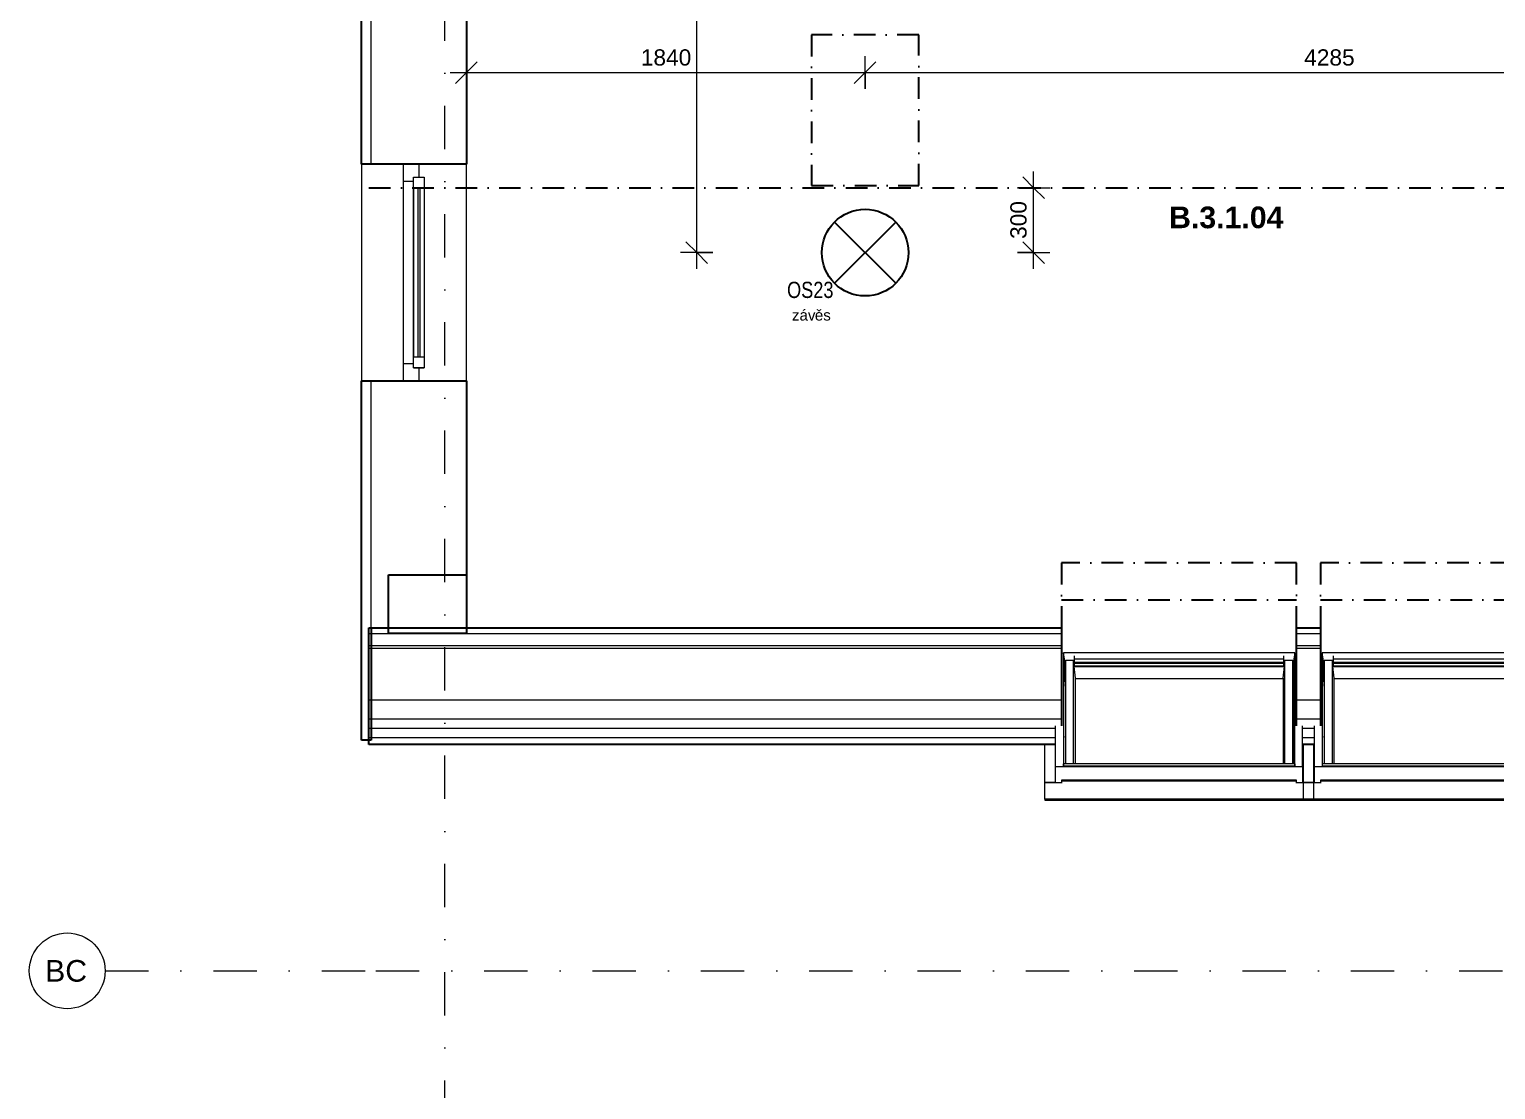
# Model space of a CAD drawing. Header units: millimetres. Extents: x -8397 to 42027, y -1655 to 57416.
# Drawn here: x -8397 to -1628, y 43404 to 48301 of the extents above; entities that cross this region are included whole.
import ezdxf

# ---------------------------------------------------------------- set-up
doc = ezdxf.new("R2010")
doc.units = ezdxf.units.MM
doc.linetypes.add('HA_DashDot_10mm-S3mm', pattern=[500, 200, -150, 0, -150])
doc.linetypes.add('HA_DashDot_4mm-S1mm', pattern=[200, 100, -50, 0, -50])
for name, color, linetype, lineweight in [('A-____-____-DIMS', 9, 'Continuous', 5), ('A-____-____-DIMS-50', 9, 'Continuous', 5), ('A-AREA-____-IDEN', 9, 'Continuous', 9), ('A-FLOR-____-MCUT', 9, 'Continuous', 25), ('A-FLOR-____-OTLN', 9, 'Continuous', 9), ('A-FLOR-____-OVHD', 9, 'HA_DashDot_4mm-S1mm', 25), ('A-GLAZ-____-MCUT', 9, 'Continuous', 5), ('A-GLAZ-____-OTLN', 9, 'Continuous', 5), ('A-ROOF-____-MCUT', 9, 'Continuous', 25), ('A-WALL-____-MCUT', 9, 'Continuous', 25), ('A-WALL-____-OTLN', 9, 'Continuous', 9), ('E-LITE-EQPM-IDEN', 9, 'Continuous', 9), ('E-LITE-EQPM-OTLN', 9, 'Continuous', 9), ('G-____-____-TEXT', 9, 'Continuous', 5), ('S-GRID-____-IDEN', 9, 'Continuous', 9), ('S-GRID-____-OTLN', 9, 'Continuous', 5)]:
    doc.layers.add(name, color=color, linetype=linetype, lineweight=lineweight)
doc.styles.add('Arial', font='arial.ttf', dxfattribs={"height": 100})
doc.styles.add('Arial_1', font='arial.ttf', dxfattribs={"height": 75})
doc.styles.add('Arial_2', font='arial.ttf', dxfattribs={"width": 0.8, "height": 75})
doc.styles.add('Arial_3', font='arial.ttf', dxfattribs={"height": 50})
doc.styles.add('Arial_B', font='arialbd.ttf', dxfattribs={"height": 100})
doc.dimstyles.new('Inner_Dimensions', dxfattribs={"dimscale": 304.8, "dimtxt": 76.519455, "dimasz": 0.328084, "dimexe": 0.246063, "dimexo": 0.0625, "dimgap": 0.032808, "dimtad": 1, "dimdec": 0, "dimzin": 0, "dimdsep": 46, "dimtxsty": 'Arial_1', "dimblk1": 'OBLIQUE', "dimblk2": 'OBLIQUE', "dimsah": 1, "dimcen": 0.09, "dimdle": 0.246063, "dimazin": 0, "dimtfac": 1, "dimtdec": 4, "dimtix": 1, "dimtmove": 0, "dimatfit": 3, "dimfxl": 0.246063, "dimfxlon": 1, "dimtvp": 1, "dimtolj": 1, "dimtzin": 0, "dimlwd": 9, "dimlwe": 9, "dimarcsym": 2})

# ---------------------------------------------------------------- blocks, each defined once
blk = doc.blocks.new('HA_WD_SinglePanel - 1000x1500-1670803-DPS_B - 3NP')
at = {"layer": 'A-GLAZ-____-MCUT'}
for p, q in [((-500, 70), (-420, 70)), ((-420, 70), (-420, 25)), ((420, 25), (420, 70)), ((420, 70), (500, 70)), ((-440, 0), (-500, 0)), ((-440, -25), (-440, 25)), ((-440, 25), (-390, 25)), ((-390, 25), (-390, -25)), ((390, 5), (-390, 5)), ((390, -25), (390, 25)), ((390, 25), (440, 25)), ((440, 25), (440, -25)), ((500, 0), (440, 0)), ((-390, -25), (-440, -25)), ((390, -5), (-390, -5)), ((440, -25), (390, -25))]:
    blk.add_line(p, q, dxfattribs=at)
at = {"layer": 'A-GLAZ-____-OTLN'}
for p, q in [((-420, 70), (420, 70)), ((-440, 25), (-440, -25)), ((-440, 25), (440, 25)), ((390, 25), (-390, 25)), ((440, 25), (440, -25)), ((440, -25), (-440, -25)), ((390, -25), (-390, -25))]:
    blk.add_line(p, q, dxfattribs=at)
blk = doc.blocks.new('HA_LF_GenericSymbol - OS23_pokoje-1609971-DPS_B - 3NP')
at = {"layer": 'E-LITE-EQPM-OTLN', "color": 11, "lineweight": 25}
for p, q in [((141.4, 141.4), (-141.4, -141.4)), ((-141.4, 141.4), (141.4, -141.4))]:
    blk.add_line(p, q, dxfattribs=at)
blk.add_circle((0, 0), 200, dxfattribs=at)
blk = doc.blocks.new('Roof-Windows_VELUX_GLL_1061 - SK08-1808627-DPS_B - 3NP')
at = {"layer": 'A-GLAZ-____-OTLN'}
for p, q in [((-1360.3, 45421.8), (-2428.4, 45421.8)), ((-2428.4, 45421.8), (-2428.4, 44899.8)), ((-2422.3, 45384.5), (-2428.4, 45421.8)), ((-2422.3, 45384.5), (-2422.3, 45287.7)), ((-2419.2, 45375), (-2422.3, 45375)), ((-2422.3, 45373.6), (-2419.2, 45373.6)), ((-2381.3, 45386.4), (-2419.2, 45386.4)), ((-2419.2, 45386.4), (-2419.2, 44908.3)), ((-2379.3, 45369), (-2381.3, 45386.4)), ((-2381.3, 44908.3), (-2381.3, 45386.4)), ((-2380.6, 45368.6), (-2380.6, 45358.8)), ((-2380.6, 45368.6), (-2378.3, 45368.6)), ((-2380.6, 45358.8), (-2374.7, 45304.7)), ((-2380.6, 45358.8), (-1408, 45358.8)), ((-2378.3, 45375), (-2380, 45375)), ((-2380, 45373.6), (-2378.3, 45373.6)), ((-2378.3, 45406.8), (-2378.3, 45406.8)), ((-2378.3, 45406.8), (-2378.3, 45398.1)), ((-2378.3, 45398.1), (-2378.3, 45393.7)), ((-2378.3, 45393.7), (-1410.3, 45393.7)), ((-2378.3, 45393.7), (-2378.3, 45392.3)), ((-2378.3, 45392.3), (-2378.3, 45389.9)), ((-2378.3, 45389.9), (-2378.3, 45387.4)), ((-2378.3, 45387.4), (-2378.3, 45383.2)), ((-2378.3, 45383.2), (-2378.3, 45378.8)), ((-2378.3, 45378.8), (-2378.3, 45372.5)), ((-2378.3, 45378.8), (-1410.3, 45378.8)), ((-1410.3, 45372.6), (-2378.3, 45372.6)), ((-2378.3, 45372.6), (-2378.3, 45366.7)), ((-2378.3, 45366.7), (-2378.3, 45361.1)), ((-2378.3, 45361.1), (-1410.3, 45361.1)), ((-1413.9, 45304.7), (-1408, 45358.8)), ((-1410.3, 45398.1), (-1410.3, 45406.8)), ((-1410.3, 45406.8), (-1410.3, 45406.8)), ((-1410.3, 45393.7), (-1410.3, 45398.1)), ((-1410.3, 45392.3), (-1410.3, 45393.7)), ((-1410.3, 45389.9), (-1410.3, 45392.3)), ((-1410.3, 45387.4), (-1410.3, 45389.9)), ((-1410.3, 45383.2), (-1410.3, 45387.4)), ((-1410.3, 45378.8), (-1410.3, 45383.2)), ((-1410.3, 45372.5), (-1410.3, 45378.8)), ((-1408.6, 45375), (-1410.3, 45375)), ((-1410.3, 45373.6), (-1408.6, 45373.6)), ((-1410.3, 45366.7), (-1410.3, 45372.6)), ((-1410.3, 45368.6), (-1408, 45368.6)), ((-1410.3, 45361.1), (-1410.3, 45366.7)), ((-1407.3, 45386.4), (-1409.3, 45369)), ((-1408, 45358.8), (-1408, 45368.6)), ((-1369.4, 45386.4), (-1407.3, 45386.4)), ((-1407.3, 45386.4), (-1407.3, 44908.3)), ((-1369.4, 44908.3), (-1369.4, 45386.4)), ((-1366.3, 45375), (-1369.4, 45375)), ((-1369.4, 45373.6), (-1366.3, 45373.6)), ((-1360.3, 45421.8), (-1366.3, 45384.5)), ((-1366.3, 44908.3), (-1366.3, 45384.5)), ((-1360.3, 44899.8), (-1360.3, 45421.8)), ((-2419.2, 45350.5), (-2422.3, 45350.5)), ((-2419.2, 45343), (-2422.3, 45343)), ((-2419.2, 45333.9), (-2422.3, 45333.9)), ((-2419.2, 45291.2), (-2422.3, 45291.2)), ((-2374.7, 45304.7), (-2374.7, 44908.3)), ((-1413.9, 45300.8), (-2374.7, 45300.8)), ((-1413.9, 45304.7), (-1413.9, 44908.3)), ((-1366.3, 45350.5), (-1369.4, 45350.5)), ((-1366.3, 45343), (-1369.4, 45343)), ((-1366.3, 45333.9), (-1369.4, 45333.9)), ((-1366.3, 45291.2), (-1369.4, 45291.2)), ((-2422.3, 45282.4), (-2419.2, 45282.4)), ((-2419.2, 45273.9), (-2422.3, 45273.9)), ((-2419.2, 45269.4), (-2422.3, 45269.4)), ((-1369.4, 45282.4), (-1366.3, 45282.4)), ((-1366.3, 45273.9), (-1369.4, 45273.9)), ((-1366.3, 45269.4), (-1369.4, 45269.4)), ((-2464.3, 44896.3), (-2464.3, 45083.8)), ((-2419.2, 45033.3), (-2422.3, 45033.3)), ((-2422.3, 45033.3), (-2419.2, 45033.3)), ((-1366.3, 45033.3), (-1369.4, 45033.3)), ((-1369.4, 45033.3), (-1366.3, 45033.3)), ((-1324.3, 44896.3), (-1324.3, 45083.8)), ((-2514.3, 44823.1), (-2514.3, 44997.8)), ((-1274.3, 44997.8), (-1274.3, 44823.1)), ((-2464.3, 44823.1), (-2464.3, 44896.3)), ((-2464.3, 44896.3), (-1324.3, 44896.3)), ((-2428.4, 44899.8), (-1360.3, 44899.8)), ((-2428, 44899.8), (-2428, 44908.3)), ((-1360.6, 44908.3), (-2428, 44908.3)), ((-1360.6, 44908.3), (-1360.6, 44899.8)), ((-1324.3, 44896.3), (-1324.3, 44823.1)), ((-2464.3, 44823.1), (-2514.3, 44823.1)), ((-2514.3, 44745.8), (-2514.3, 44823.1)), ((-2514.3, 44823.1), (-2437, 44823.1)), ((-1351.6, 44833.3), (-2437, 44833.3)), ((-2437, 44833.3), (-2437, 44828.1)), ((-2437, 44828.1), (-2437, 44818.9)), ((-1351.6, 44828.1), (-2437, 44828.1)), ((-1351.6, 44828.1), (-1351.6, 44833.3)), ((-1351.6, 44818.9), (-1351.6, 44828.1)), ((-1351.6, 44823.1), (-1274.3, 44823.1)), ((-1274.3, 44823.1), (-1324.3, 44823.1)), ((-1274.3, 44823.1), (-1274.3, 44745.8)), ((-1274.3, 44745.8), (-2514.3, 44745.8)), ((-2514.3, 44745.8), (-2514.3, 44741.2)), ((-2514.3, 44741.2), (-1274.3, 44741.2)), ((-1274.3, 44741.2), (-1274.3, 44745.8))]:
    blk.add_line(p, q, dxfattribs=at)
blk = doc.blocks.new('VĚNEC OSA B1 - VĚNEC OSA B1-2159149-DPS_B - 3NP')
at = {"layer": 'A-FLOR-____-MCUT'}
for p, q in [((-6739.3, 55093.1), (-6739.3, 55427.7)), ((-6739.3, 55427.7), (-6379.3, 55427.7)), ((-6379.3, 55427.7), (-6379.3, 55093.1)), ((-6379.3, 55093.1), (-6739.3, 55093.1)), ((-6739.3, 45510), (-6739.3, 45781)), ((-6739.3, 45781), (-6379.3, 45781)), ((-6379.3, 45781), (-6379.3, 45510)), ((-6379.3, 45510), (-6739.3, 45510))]:
    blk.add_line(p, q, dxfattribs=at)
at = {"layer": 'A-FLOR-____-OTLN'}
for p, q in [((-6379.3, 52387.7), (-6379.3, 53387.7)), ((-6739.3, 51252.7), (-6739.3, 50627.7)), ((-6379.3, 50627.7), (-6379.3, 51252.7)), ((-6379.3, 46677.7), (-6379.3, 47677.7))]:
    blk.add_line(p, q, dxfattribs=at)
blk = doc.blocks.new('Grid - Radius 3_5mm-353793-DPS_B - 3NP')
at = {"layer": 'S-GRID-____-IDEN'}
blk.add_circle((0, 0), 3.5, dxfattribs=at)
blk = doc.blocks.new('DIMBLOCK9-DPS_B - 3NP')
at = {"layer": 'A-____-____-DIMS-50', "lineweight": 9}
for p, q in [((-6379.3, 48175.9), (-6379.3, 48025.9)), ((-6379.3, 48100.9), (-6379.3, 48175.9)), ((-6379.3, 48100.9), (-6329.3, 48150.9)), ((-4538.8, 48025.9), (-4538.8, 48175.9)), ((-4538.8, 48100.9), (-4488.8, 48150.9)), ((-6454.3, 48100.9), (-4538.8, 48100.9)), ((-6379.3, 48100.9), (-6429.3, 48050.9)), ((-4538.8, 48100.9), (-4588.8, 48050.9)), ((-4538.8, 48100.9), (-4538.8, 48025.9))]:
    blk.add_line(p, q, dxfattribs=at)
at = {"layer": 'A-____-____-DIMS-50', "color": 0, "lineweight": 9, "insert": (-5574.4, 48208.2), "char_height": 75, "width": 276.883, "attachment_point": 1, "line_spacing_factor": 0.941778, "style": 'Arial_1'}
blk.add_mtext('1840', dxfattribs=at)
blk = doc.blocks.new('_Oblique')
at = {"color": 0, "linetype": 'ByBlock', "lineweight": -2}
blk.add_line((-0.5, -0.5), (0.5, 0.5), dxfattribs=at)
blk = doc.blocks.new('DIMBLOCK10-DPS_B - 3NP')
at = {"layer": 'A-____-____-DIMS-50', "lineweight": 9}
for p, q in [((-4538.8, 48025.9), (-4538.8, 48175.9)), ((-4538.8, 48100.9), (-4488.8, 48150.9)), ((-254.3, 48025.9), (-254.3, 48175.9)), ((-254.3, 48100.9), (-204.3, 48150.9)), ((-4538.8, 48100.9), (-4588.8, 48050.9)), ((-4538.8, 48100.9), (-254.3, 48100.9)), ((-4538.8, 48100.9), (-4538.8, 48025.9)), ((-254.3, 48100.9), (-304.3, 48050.9)), ((-254.3, 48100.9), (-254.3, 48025.9))]:
    blk.add_line(p, q, dxfattribs=at)
at = {"layer": 'A-____-____-DIMS-50', "color": 0, "lineweight": 9, "insert": (-2511.9, 48208.2), "char_height": 75, "width": 276.883, "attachment_point": 1, "line_spacing_factor": 0.941778, "style": 'Arial_1'}
blk.add_mtext('4285', dxfattribs=at)
blk = doc.blocks.new('DIMBLOCK12-DPS_B - 3NP')
at = {"layer": 'A-____-____-DIMS-50', "lineweight": 9}
for p, q in [((-5316.1, 49977.7), (-5366.1, 50027.7)), ((-5316.1, 47194.3), (-5316.1, 50052.7)), ((-5391.1, 49977.7), (-5241.1, 49977.7)), ((-5316.1, 49977.7), (-5391.1, 49977.7)), ((-5316.1, 49977.7), (-5266.1, 49927.7)), ((-5316.1, 47269.3), (-5366.1, 47319.3)), ((-5241.1, 47269.3), (-5391.1, 47269.3)), ((-5316.1, 47269.3), (-5266.1, 47219.3)), ((-5316.1, 47269.3), (-5241.1, 47269.3))]:
    blk.add_line(p, q, dxfattribs=at)
at = {"layer": 'A-____-____-DIMS-50', "color": 0, "lineweight": 9, "insert": (-5423.5, 48508.1), "char_height": 75, "width": 276.883, "attachment_point": 1, "rotation": 90, "line_spacing_factor": 0.941778, "style": 'Arial_1'}
blk.add_mtext('2708', dxfattribs=at)
blk = doc.blocks.new('DIMBLOCK75-DPS_B - 3NP')
at = {"layer": 'A-____-____-DIMS-50', "lineweight": 9}
for p, q in [((-3761.1, 47569.3), (-3811.1, 47619.3)), ((-3761.1, 47194.3), (-3761.1, 47644.3)), ((-3836.1, 47569.3), (-3686.1, 47569.3)), ((-3761.1, 47569.3), (-3836.1, 47569.3)), ((-3761.1, 47569.3), (-3711.1, 47519.3)), ((-3761.1, 47269.3), (-3811.1, 47319.3)), ((-3836.1, 47269.3), (-3686.1, 47269.3)), ((-3761.1, 47269.3), (-3836.1, 47269.3)), ((-3761.1, 47269.3), (-3711.1, 47219.3))]:
    blk.add_line(p, q, dxfattribs=at)
at = {"layer": 'A-____-____-DIMS-50', "color": 0, "lineweight": 9, "insert": (-3868.5, 47332.7), "char_height": 75, "width": 207.662, "attachment_point": 1, "rotation": 90, "line_spacing_factor": 0.941778, "style": 'Arial_1'}
blk.add_mtext('300', dxfattribs=at)

msp = doc.modelspace()

# ---------------------------------------------------------------- linework, layer by layer
at = {"layer": 'A-FLOR-____-OVHD'}
for p, q in [((-4291.1, 48275.5), (-4786.5, 48275.5)), ((-4786.5, 48275.5), (-4786.5, 47579.1)), ((-4291.1, 47579.1), (-4291.1, 48275.5)), ((-6829.3, 47569.3), (21170.7, 47569.3)), ((-4786.5, 47579.1), (-4291.1, 47579.1)), ((-2546.6, 45836.2), (-3632, 45836.2)), ((-3632, 45836.2), (-3632, 45537.2)), ((-2546.6, 45537.2), (-2546.6, 45836.2)), ((-1351.6, 45836.2), (-2437, 45836.2)), ((-2437, 45836.2), (-2437, 45537.2)), ((-3632, 45665.6), (-2546.6, 45665.6)), ((-2437, 45665.6), (-1351.6, 45665.6))]:
    msp.add_line(p, q, dxfattribs=at)
at = {"layer": 'A-ROOF-____-MCUT'}
for p, q in [((-6829.3, 44997.8), (-6829.3, 45537.2)), ((-6829.3, 45537.2), (-3632, 45537.2)), ((-3632, 45537.2), (-3632, 45083.8)), ((-2546.6, 45083.8), (-2546.6, 45537.2)), ((-2546.6, 45537.2), (-2437, 45537.2)), ((-2437, 45537.2), (-2437, 45083.8)), ((-3659.3, 44997.8), (-6829.3, 44997.8)), ((-2464.3, 44997.8), (-2519.3, 44997.8))]:
    msp.add_line(p, q, dxfattribs=at)
at = {"layer": 'A-ROOF-____-MCUT', "lineweight": 9}
for p, q in [((-6829.3, 45510.1), (-3632, 45510.1)), ((-2546.6, 45510.1), (-2437, 45510.1)), ((-6829.3, 45455.9), (-3632, 45455.9)), ((-6829.3, 45442.4), (-3632, 45442.4)), ((-2546.6, 45455.9), (-2437, 45455.9)), ((-2546.6, 45442.4), (-2437, 45442.4)), ((-6829.3, 45203.8), (-3632, 45203.8)), ((-2546.6, 45203.8), (-2437, 45203.8)), ((-6829.3, 45117.1), (-3632, 45117.1)), ((-2546.6, 45117.1), (-2437, 45117.1)), ((-6829.3, 45073.7), (-3659.3, 45073.7)), ((-6829.3, 45030.3), (-3659.3, 45030.3)), ((-2519.3, 45073.7), (-2464.3, 45073.7)), ((-2519.3, 45030.3), (-2464.3, 45030.3))]:
    msp.add_line(p, q, dxfattribs=at)
at = {"layer": 'A-WALL-____-MCUT'}
for p, q in [((-6864.3, 47677.7), (-6864.3, 50627.7)), ((-6379.3, 49552.7), (-6379.3, 47677.7)), ((-6379.3, 47677.7), (-6864.3, 47677.7)), ((-6864.3, 46677.7), (-6379.3, 46677.7)), ((-6864.3, 45018.5), (-6864.3, 46677.7)), ((-6379.3, 46677.7), (-6379.3, 45537.2)), ((-6819.3, 45537.2), (-6819.3, 45018.5)), ((-6819.3, 45018.5), (-6864.3, 45018.5))]:
    msp.add_line(p, q, dxfattribs=at)
at = {"layer": 'A-WALL-____-MCUT', "lineweight": 9}
for p, q in [((-6819.3, 47677.7), (-6819.3, 50627.7)), ((-6819.3, 45537.2), (-6819.3, 46677.7))]:
    msp.add_line(p, q, dxfattribs=at)
at = {"layer": 'A-WALL-____-OTLN'}
for p, q in [((-6864.3, 47677.7), (-6864.3, 46677.7)), ((-6379.3, 46677.7), (-6379.3, 47677.7))]:
    msp.add_line(p, q, dxfattribs=at)
at = {"layer": 'S-GRID-____-OTLN', "linetype": 'HA_DashDot_10mm-S3mm', "lineweight": 9}
for p, q in [((-6479.3, 37745.7), (-6479.3, 55672.9)), ((-8047.3, 43952.7), (-6797.3, 43952.7)), ((-6797.3, 43952.7), (21259.2, 43952.7))]:
    msp.add_line(p, q, dxfattribs=at)

# ---------------------------------------------------------------- block references
at = {"layer": 'A-FLOR-____-OTLN'}
msp.add_blockref('VĚNEC OSA B1 - VĚNEC OSA B1-2159149-DPS_B - 3NP', (0, 0), dxfattribs=at)
at = {"layer": 'A-GLAZ-____-OTLN', "rotation": 89.9999999999998}
msp.add_blockref('HA_WD_SinglePanel - 1000x1500-1670803-DPS_B - 3NP', (-6599.3, 47177.7), dxfattribs=at)
at = {"layer": 'A-GLAZ-____-OTLN'}
for p in [(-1195, 0), (0, 0)]:
    msp.add_blockref('Roof-Windows_VELUX_GLL_1061 - SK08-1808627-DPS_B - 3NP', p, dxfattribs=at)
at = {"layer": 'E-LITE-EQPM-OTLN', "color": 11, "lineweight": 25}
msp.add_blockref('HA_LF_GenericSymbol - OS23_pokoje-1609971-DPS_B - 3NP', (-4538.8, 47269.3), dxfattribs=at)
at = {"layer": 'S-GRID-____-IDEN', "xscale": 49.99999999999998, "yscale": 49.99999999999998, "zscale": 49.99999999999998, "rotation": 269.9999999999996}
msp.add_blockref('Grid - Radius 3_5mm-353793-DPS_B - 3NP', (-8222.3, 43952.7), dxfattribs=at)

# ---------------------------------------------------------------- texts
at = {"layer": 'A-AREA-____-IDEN', "lineweight": 5, "insert": (-3135.5, 47482.2), "char_height": 100, "width": 653.375, "attachment_point": 1, "style": 'Arial_B'}
msp.add_mtext('B.3.1.04', dxfattribs=at)
at = {"layer": 'E-LITE-EQPM-IDEN', "lineweight": 5, "insert": (-4899.2, 47134.9), "char_height": 75, "width": 262.953, "attachment_point": 1, "style": 'Arial_2'}
msp.add_mtext('OS23', dxfattribs=at)
at = {"layer": 'G-____-____-TEXT', "color": 11, "lineweight": 9, "char_height": 50, "attachment_point": 1, "style": 'Arial_3'}
for s, insert, width in [('záv', (-4876.7, 47005.8), 128.27), ('ěs', (-4770.9, 47005.8), 92.194)]:
    msp.add_mtext(s, dxfattribs=dict(at, insert=insert, width=width))
at = {"layer": 'S-GRID-____-IDEN', "lineweight": 5, "insert": (-8324.6, 44002.8), "char_height": 100, "width": 240.506, "attachment_point": 1, "style": 'Arial'}
msp.add_mtext('BC', dxfattribs=at)

# ---------------------------------------------------------------- dimensions: what is measured, and where the dimension line sits
at = {"layer": 'A-____-____-DIMS', "lineweight": 9}
for base, p1, p2, override, picture, middle in [((-5316.1, 49977.7), (-5241.1, 47269.3), (-5391.1, 49977.7), {"dimpost": '<>', "dimfxl": 2712.604251}, 'DIMBLOCK12-DPS_B - 3NP', (-5364.4, 48623.5)), ((-3761.1, 47569.3), (-3836.1, 47269.3), (-3836.1, 47569.3), {"dimpost": '<>', "dimfxl": 300}, 'DIMBLOCK75-DPS_B - 3NP', (-3809.5, 47419.3))]:
    dim = msp.add_linear_dim(base=base, p1=p1, p2=p2, angle=90, dimstyle='Inner_Dimensions', override=override, dxfattribs=at)
    dim.commit()
    dim.dimension.update_dxf_attribs({"geometry": picture, "text_midpoint": middle})
for base, p1, p2, override, picture, middle in [((-4538.811, 48100.8578), (-6379.3101, 48175.8578), (-4538.811, 48025.8578), {"dimpost": '<>', "dimfxl": 1846.60142}, 'DIMBLOCK9-DPS_B - 3NP', (-5459.0606, 48149.1508)), ((-254.3101, 48100.8578), (-4538.811, 48025.8578), (-254.3101, 48025.8578), {"dimpost": '<>', "dimfxl": 4284.500936}, 'DIMBLOCK10-DPS_B - 3NP', (-2396.5606, 48149.1508))]:
    dim = msp.add_linear_dim(base=base, p1=p1, p2=p2, dimstyle='Inner_Dimensions', override=override, dxfattribs=at)
    dim.commit()
    dim.dimension.update_dxf_attribs({"geometry": picture, "text_midpoint": middle})

doc.saveas('drawing.dxf')
